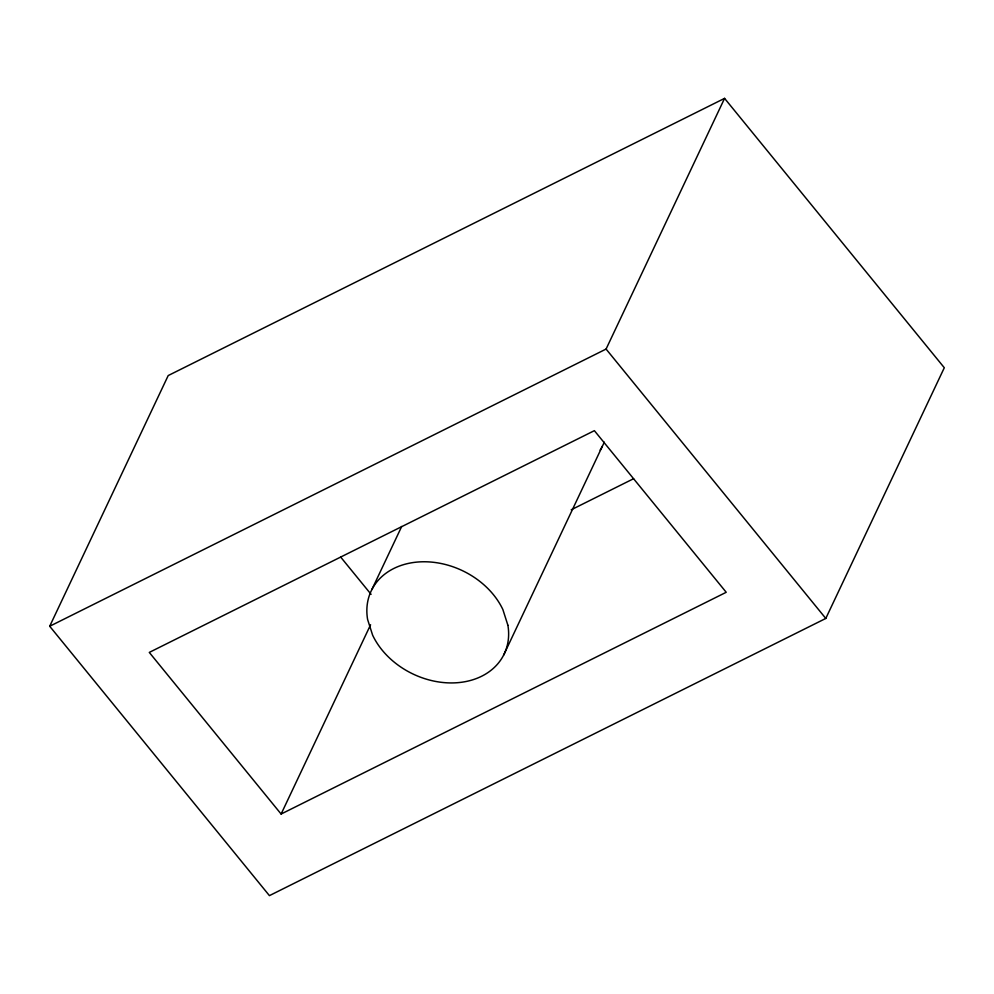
<?xml version="1.0" encoding="UTF-8"?>
<svg xmlns="http://www.w3.org/2000/svg" width="994" height="994" viewBox="0 0 994 994"><rect width="100%" height="100%" fill="white"/><g stroke="black" fill="none" stroke-linecap="round" stroke-linejoin="round"><path stroke-width="1.49" d="M49.7 626.257L168.21 375.558L724.576 98.369L944.3 367.743L825.79 618.442L269.424 895.631L49.7 626.257L606.079 349.068L724.576 98.369M371.868 589.554L401.7 526.46M281.116 814.036L726.216 592.287L594.375 430.663L149.286 652.412L281.116 814.036L370.588 624.754M503.623 655.145L602.376 446.231M571.215 509.785L633.613 478.698M606.079 349.068L825.79 618.442M340.805 557.224L371.085 594.337M604.228 442.144A73.593 57.279 25.3 0 1 600.127 450.108M507.897 625.288L502.865 609.521A73.593 57.279 25.3 0 0 418.437 561.97A73.593 57.279 25.3 0 0 367.594 619.424L372.626 635.178A73.593 57.279 25.3 0 0 457.054 682.729A73.593 57.279 25.3 0 0 507.897 625.288"/></g></svg>
